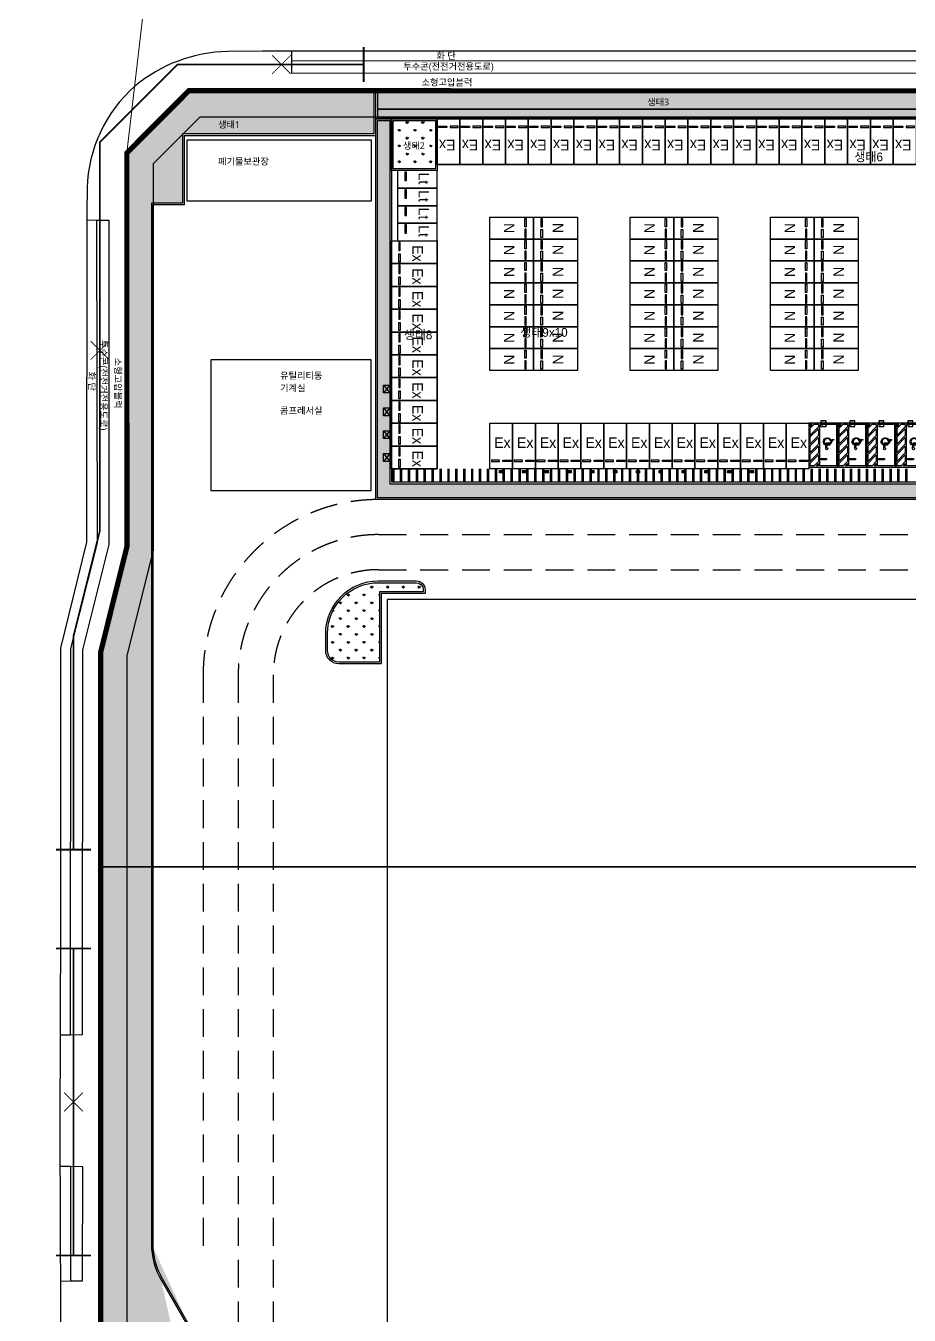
# Model space of a CAD drawing. Header units: millimetres. Extents: x 4836525 to 5356909, y -1773032 to -1295773.
# Drawn here: x 4961681 to 5062398, y -1561204 to -1414198 of the extents above; entities that cross this region are included whole.
import ezdxf
from ezdxf.enums import TextEntityAlignment as Align

# ---------------------------------------------------------------- set-up
doc = ezdxf.new("R2010")
doc.units = ezdxf.units.MM
doc.header["$LTSCALE"] = 1000
doc.linetypes.add('HIDDEN', pattern=[9.524999999999999, 6.35, -3.175])
doc.linetypes.add('PHANTOM', pattern=[2.5, 1.25, -0.25, 0.25, -0.25, 0.25, -0.25])
doc.layers.get('0').update_dxf_attribs({"lineweight": 9})
doc.layers.get('DEFPOINTS').update_dxf_attribs({"color": 11})
for name, color, linetype in [('--00-진출입불허구간_수정', 252, 'HIDDEN'), ('0-현황선', 252, 'Continuous'), ('A-주차(일반)', 6, 'Continuous'), ('BOLLARD', 6, 'Continuous'), ('PAT', 252, 'Continuous'), ('PAV', 8, 'Continuous'), ('ROAD', 3, 'Continuous'), ('ROAD_HID', 252, 'HIDDEN'), ('SI-SITE', 1, 'PHANTOM'), ('TEMP BLDG', 7, 'HIDDEN')]:
    doc.layers.add(name, color=color, linetype=linetype)
doc.layers.add('ELEC', color=7, linetype='Continuous', lineweight=9, true_color=0x9fabee)
doc.layers.add('MARK', color=7, linetype='Continuous', true_color=0xff8b1e)
doc.layers.add('PROPERTY', color=9, linetype='Continuous', lineweight=9)
doc.styles.add('HUMAN', font='malgun.ttf')
doc.styles.get("Standard").update_dxf_attribs({"font": '현대하모니 L.ttf'})
doc.styles.add('돋움', font='')
doc.styles.get('돋움').set_extended_font_data('Dotum')

# ---------------------------------------------------------------- blocks, each defined once
blk = doc.blocks.new('진출입불허')
at = {"color": 0, "const_width": 0.2}
for points in [[(-2.121320343569095, -2.121320343649131), (2.121320343539991, 2.121320343590923)], [(-2.121320343612751, 2.121320343590923), (2.121320343539991, -2.121320343561819)]]:
    blk.add_lwpolyline(points, dxfattribs=at)
blk = doc.blocks.new('BL-진출입불허_20230308')
at = {"layer": '--00-진출입불허구간_수정', "const_width": 200}
for points in [[(-76355.75473120995, 166261.9580514811), (-74113.14394858666, 162949.753819742)], [(-54096.66785675101, 70832.5975360854), (-50784.4636254888, 73075.20832013921)]]:
    blk.add_lwpolyline(points, dxfattribs=at)
at = {"layer": '--00-진출입불허구간_수정'}
blk.add_lwpolyline([(-52440.56574111991, 71953.90292811231, 200, 200, 0), (-64214.26854273211, 89342.96951129031, 200, 200, 0), (-66103.28894508537, 92132.94154657423, 200, 200, 0), (-70346.96812215634, 103751.5123286534, 200, 200, 0), (-95185.14738555253, 140436.0422763075, 200, 200, 0), (-92824.44043251779, 152696.1121653214, 200, 200, 0), (-75234.4493398983, 164605.8559356115, 0, 0, 0)], format="xyseb", dxfattribs=at)
at = {"layer": '--00-진출입불허구간_수정', "color": 252, "const_width": 200}
for points in [[(-44466.93934127782, 63744.59650848713), (-47779.14357254002, 61501.98572491016)], [(-24844.09498187993, 34762.80948160496), (-28156.29921409581, 32520.19869755115)]]:
    blk.add_lwpolyline(points, dxfattribs=at)
at = {"layer": '--00-진출입불허구간_수정', "color": 252}
blk.add_lwpolyline([(-46123.04145595524, 62623.29111646023, 200, 200, 0), (-26500.19709846471, 33641.50408933964, 0, 0, 0)], format="xyseb", dxfattribs=at)
at = {"layer": 'DEFPOINTS'}
blk.add_lwpolyline([(113511.961520195, 76857.10306501389), (227023.923043251, 153714.2061300278), (178245.7621154785, 225775.4510300159), (132627.4822587967, 293176.6152846813), (122797.5302410126, 295056.8661572933), (15125.67003726959, 222169.6140475273), (-90066.14729213715, 150962.2986443043), (-91946.39816570282, 141132.3466274738), (-66757.34730625153, 103941.7037606239), (-62487.64488601685, 92281.59478902817), (-48788.16118240356, 72051.24515533447), (0, 0)], close=True, dxfattribs=at)
at = {"layer": '--00-진출입불허구간_수정', "xscale": 500, "yscale": 500, "zscale": 500, "rotation": 34.10094803203576}
for p in [(-83000.47495076247, 159347.6739018147), (-81862.30939996615, 120758.9941365351)]:
    blk.add_blockref('진출입불허', p, dxfattribs=at)
at = {"layer": '--00-진출입불허구간_수정', "color": 252, "xscale": 500, "yscale": 500, "zscale": 500, "rotation": 34.10094803203576}
blk.add_blockref('진출입불허', (-36311.61927770637, 48132.39760301495), dxfattribs=at)
blk = doc.blocks.new('PARK_EX')
at = {"layer": 'A-주차(일반)'}
blk.add_lwpolyline([(0, 0), (2600, 0), (2600, -5200), (0, -5200), (0, 0)], dxfattribs=at)
for points in [[(1125.000000208616, -4362.499994963408), (1125.000000208616, -4199.999994009733), (187.500000089407, -4199.999994009733), (187.500000089407, -4362.499994963408)], [(1500.000000327826, -4362.499994963408), (1500.000000327826, -4199.999994009733), (2437.500000506639, -4199.999994009733), (2437.500000506639, -4362.499994963408)]]:
    blk.add_lwpolyline(points, close=True, dxfattribs=at)
at = {"layer": 'DEFPOINTS'}
blk.add_text('Ex', height=1200, dxfattribs=at).set_placement((510.0000000009313, -2810))
blk = doc.blocks.new('PARK_LT')
at = {"layer": 'A-주차(일반)'}
blk.add_lwpolyline([(1125.000000208616, 837.5000050365925), (1125.000000208616, 1000.000005990267), (187.500000089407, 1000.000005990267), (187.500000089407, 837.5000050365925)], close=True, dxfattribs=at)
at = {"layer": 'BOLLARD'}
blk.add_lwpolyline([(0, 0), (2000, 0), (2000, 4500), (0, 4500)], close=True, dxfattribs=at)
at = {"layer": 'DEFPOINTS'}
blk.add_text('Lt', height=1200, dxfattribs=at).set_placement((222.5088307987899, 2390))
blk = doc.blocks.new('XR-SITE$0$PARK_N')
at = {"layer": 'A-주차(일반)'}
blk.add_lwpolyline([(0, 0), (0, 2500), (5000, 2500), (5000, 0), (0, 0)], dxfattribs=at)
for points in [[(4162.499994963408, 1400.000000327826), (3999.999994009733, 1400.000000327826), (3999.999994009733, 2337.500000506639), (4162.499994963408, 2337.500000506639)], [(4162.499994963408, 1125.000000208616), (3999.999994009733, 1125.000000208616), (3999.999994009733, 187.500000089407), (4162.499994963408, 187.500000089407)]]:
    blk.add_lwpolyline(points, close=True, dxfattribs=at)
at = {"layer": 'DEFPOINTS'}
blk.add_text('N', height=1200, rotation=90, dxfattribs=at).set_placement((2810, 660))
blk = doc.blocks.new('ROAD_PLAN')
at = {"layer": '0-현황선'}
blk.add_lwpolyline([(74618.80100059416, 268020.11500001), (63198.78299999144, 260214.7990000253), (38474.26300048735, 243458.8289997582), (23299.49999999907, 233206.3029999738), (11223.53299999144, 225015.4179999833), (3328.060000418685, 219678.8499999051), (-15505.09899902437, 206917.5989997392), (-37849.19700050447, 191788.3429999356), (-52625.70699977968, 181782.6770000462), (-70227.96099948976, 169856.1840000157), (-80613.7639999399, 162833.6349999909), (-85638.0909996042, 159401.8409998422), (-88946.54999923799, 157134.1440002923, 0.1688687400971282), (-95461.9619483957, 147938.1157226567, 0.2074545827376987), (-93454.4413518915, 135269.2391276364), (-91979.51799964998, 133053.1080000405), (-70871.21099948976, 101821.5920000081), (-66574.2829999933, 90140.63299989747), (-59261.88499927614, 79362.78299999284), (-49105.32299995515, 64383.34299993562), (-35710.03799915407, 44475.23000001954), (-24400.87800026033, 27900.35699987458), (-15950.67399978731, 15440.17200017022)], format="xyb", dxfattribs=at)
for points in [[(-82901.9437170038, 161270.7268881802), (-82284.5162315378, 160353.3826277261), (115985.7891197195, 294658.4438486104), (115357.8194084158, 295591.0007941728)], [(-82284.5162315378, 160353.3826277261), (-81501.39599990938, 159189.860000134), (116758.1850004187, 293511.4089999204), (115985.7891197195, 294658.4438486104)], [(-91432.1568450937, 132243.2411227231), (-90528.7456569681, 132844.6561951642), (-69835.96699905489, 102407.1779997353), (-65584.74800014589, 90730.53899979638), (-40919.30881309602, 54229.52767682122), (-41844.04660320375, 53591.61210155534)], [(-90528.7456569681, 132844.6561951642), (-89351.64900016878, 133628.2679998879), (-68612.16399955843, 103029.8569998746), (-64362.99899959657, 91369.31299996423), (-39799.39400005434, 55002.08299994515), (-40919.30881309602, 54229.52767682122)], [(-33486.13858604524, 41215.84996151971), (-32499.93939972017, 41852.5860149865), (-25144.3973360071, 31010.54855728196), (-26080.0764999399, 30361.4152820115)], [(-32499.93939972017, 41852.5860149865), (-31347.82600021455, 42596.44399976777), (-24046.24300003145, 31772.39999985741), (-25144.3973360071, 31010.54855728196)]]:
    blk.add_lwpolyline(points, dxfattribs=at)
at = {"layer": 'DEFPOINTS'}
blk.add_lwpolyline([(-91950.00000000093, 141129.999999762), (-90070.00000000093, 150960.0000000005), (15119.99999999907, 222170.0000000005), (122789.9999999991, 295060.0000000005), (132619.9999999991, 293180.0000000005), (178239.9999999991, 225780.0000000005), (227020.0000009527, 153720.0000000005), (113509.9999999991, 76860.00000000047), (-9.313225746154785e-10, 4.656612873077393e-10), (-48790.00000000093, 72050.00000000047), (-62490.00000000093, 92280.00000000047), (-66760.00000000093, 103940.0000000005)], close=True, dxfattribs=at)
at = {"layer": 'DEFPOINTS', "style": '돋움'}
for s, rotation, p in [('투수콘(전전거전용도로)', 34.11777529303534, (-67077.20561599825, 169811.1036388879)), ('화 단', 34.11777529303534, (-68021.32034111116, 170705.1513247495)), ('소형고압블럭', 34.11777529303534, (-66256.32438564394, 168279.1774306302)), ('투수콘(전전거전용도로)', 304.1156026724133, (-79332.22437763307, 117683.1361937528)), ('소형고압블럭', 304.1156026724133, (-78061.79005336855, 118832.0327055459)), ('화 단', 304.1156026724133, (-80654.11319255922, 117350.3378753667))]:
    blk.add_text(s, height=750, rotation=rotation, dxfattribs=at).set_placement(p, align=Align.MIDDLE)
blk = doc.blocks.new('XR-SITE$0$PARK_DIS')
at = {"layer": 'A-주차(일반)', "ltscale": 1000}
h = blk.add_hatch(color=256, dxfattribs=at)
edge = h.paths.add_edge_path()
edge.add_line((1521.725495584309, -4916.954408589751), (1518.843399470672, -4876.871738743037))
edge.add_arc((1602.474529404193, -5037.433927424252), 181.0369639832404, 477.5134032971549, 693.4649774562585)
edge.add_line((1764.441322490573, -5118.311243560165), (1743.863300669938, -5069.759401608258))
edge.add_arc((1602.474529404193, -5037.433927424252), 145.0369639832914, 123.83119451139129, 347.1219018614511, ccw=False)
edge = h.paths.add_edge_path()
edge.add_line((1743.364441069774, -4985.555018648505), (1818.520261510275, -5162.877870555967))
edge.add_line((1818.520261510275, -5162.877870555967), (1897.304869321175, -5135.324543939903))
edge.add_line((1897.304869321175, -5135.324543941766), (1885.420433647931, -5101.342781351879))
edge.add_line((1885.420433647931, -5101.342781350017), (1838.495116801932, -5117.753963908181))
edge.add_line((1838.495116801932, -5117.753963910043), (1767.206337085925, -4949.555018648505))
edge.add_line((1767.206337084994, -4949.555018648505), (1585.427606006153, -4949.555018648505))
edge.add_line((1585.427606006153, -4949.555018648505), (1582.839069352485, -4913.555018648505))
edge.add_line((1582.839069352485, -4913.555018648505), (1714.49874764774, -4913.555018648505))
edge.add_line((1714.498747648671, -4913.555018648505), (1714.498747648671, -4877.555018648505))
edge.add_line((1714.498747648671, -4877.555018648505), (1580.250532699749, -4877.555018648505))
edge.add_line((1580.250532698818, -4877.555018648505), (1572.508486624807, -4769.882732743397))
edge.add_arc((1576.521492636763, -4723.734032403678), 46.32285354098681, 265.0301661799576, 564.882726675431)
edge.add_line((1534.49874764774, -4743.224944744259), (1551.923199831508, -4985.555018648505))
edge.add_line((1551.923199832439, -4985.555018648505), (1743.364441069774, -4985.555018648505))
for p, q in [((0, 0), (3300, 0)), ((606.3077169749886, -150), (99.99999999906868, -150)), ((99.99999999906868, -421.5097423307598), (99.99999999906868, -150)), ((1074.999999998137, -1396.50974233076), (99.99999999906868, -421.5097423307598)), ((1074.999999998137, -1608.641776688397), (99.99999999906868, -633.6417766883969)), ((99.99999999906868, -1411.459235992283), (99.99999999906868, -633.6417766883969)), ((1074.999999998137, -2386.459235992283), (99.99999999906868, -1411.459235992283)), ((1074.999999998137, -618.6922830268741), (606.3077169749886, -150)), ((1074.999999998137, -406.5602486692369), (818.4397513307631, -150)), ((1074.999999998137, -150), (818.4397513307631, -150)), ((1074.999999998137, -406.5602486692369), (1074.999999998137, -150)), ((1074.999999998137, -1396.50974233076), (1074.999999998137, -618.6922830268741)), ((1225, -150), (1224.999999999069, -4850)), ((3175, -150), (1225, -150)), ((3175, -150), (3175, -4850)), ((1074.999999998137, -2598.59127034992), (99.99999999906868, -1623.59127034992)), ((99.99999999906868, -2401.408729653805), (99.99999999906868, -1623.59127034992)), ((1074.999999998137, -3376.408729653805), (99.99999999906868, -2401.408729653805)), ((1074.999999998137, -3588.540764011443), (99.99999999906868, -2613.540764011443)), ((99.99999999906868, -3391.358223315328), (99.99999999906868, -2613.540764011443)), ((1074.999999999069, -2386.459235992283), (1074.999999998137, -1608.641776688397)), ((1074.999999999069, -3376.408729653805), (1074.999999999069, -2598.59127034992)), ((1074.999999998137, -4366.358223315328), (99.99999999906868, -3391.358223315328)), ((1074.999999998137, -4578.490257672966), (99.99999999906868, -3603.490257672966)), ((99.99999999906868, -4381.307716976851), (99.99999999906868, -3603.490257672966)), ((568.6922830240801, -4850), (99.99999999906868, -4381.307716976851)), ((1074.999999998137, -4366.358223315328), (1074.999999999069, -3588.540764011443)), ((356.5602486673743, -4850), (99.99999999906868, -4593.439751330763)), ((99.99999999906868, -4850), (99.99999999906868, -4593.439751330763)), ((356.5602486673743, -4850), (99.99999999906868, -4850)), ((1074.999999998137, -4850), (568.6922830240801, -4850)), ((1074.999999998137, -4850), (1074.999999998137, -4578.490257672966)), ((3175, -4850), (1224.999999999069, -4850)), ((1359.999999999069, -4625.555018648505), (1940, -4625.555018648505)), ((1359.999999999069, -5266.888351980597), (1359.999999999069, -4625.555018648505)), ((1940, -5266.888351980597), (1359.999999999069, -5266.888351980597)), ((1366.666666666046, -4632.221685316414), (1933.333333333023, -4632.221685316414)), ((1366.666666666046, -5260.221685316414), (1366.666666666046, -4632.221685316414)), ((1933.333333333023, -5260.221685316414), (1366.666666666046, -5260.221685316414)), ((1933.333333333023, -4632.221685316414), (1933.333333333023, -5260.221685316414)), ((1940, -4625.555018648505), (1940, -5266.888351980597))]:
    blk.add_line(p, q, dxfattribs=at)
blk.add_lwpolyline([(3300, 0), (3299.999999999069, -5000), (-9.313225746154785e-10, -5000), (0, 0)], dxfattribs=at)
blk.add_lwpolyline([(1999.010286462493, -975), (1999.010286462493, -825), (1353.65822175052, -825), (1353.65822175052, -975)], close=True, dxfattribs=at)
for points in [[(1884.523637736216, -2581.77802400291), (1877.318397453055, -2481.571349386126, 1.375770512780691), (2491.313204999082, -3085.170111432672), (2439.868150448427, -2963.790506552905, -1.472708778454335)], [(1884.523637736216, -2581.77802400291), (1877.318397453055, -2481.571349386126, 1.375770512780691), (2491.313204999082, -3085.170111432672), (2439.868150448427, -2963.790506552905, -1.472708778454335)], [(2438.621001447551, -2753.279549151659), (2626.510552547872, -3196.586678922176), (2823.472072076984, -3127.703362382948), (2793.760982892476, -3042.748955909163), (2676.447690777481, -3083.776912305504), (2498.225741486996, -2663.279549151659), (2043.778913789429, -2663.279549151659), (2037.307572154328, -2573.279549151659), (2366.456767894328, -2573.279549151659), (2366.456767894328, -2483.279549151659), (2030.836230520159, -2483.279549151659), (2011.481115335599, -2214.098834387958, 3.72247010454427), (1916.456767893396, -2147.454364389181), (1960.017898352817, -2753.279549151659)], [(2438.621001447551, -2753.279549151659), (2626.510552547872, -3196.586678922176), (2823.472072076052, -3127.703362382948), (2793.760982892476, -3042.748955909163), (2676.447690777481, -3083.776912305504), (2498.225741486996, -2663.279549151659), (2043.778913789429, -2663.279549151659), (2037.307572154328, -2573.279549151659), (2366.456767894328, -2573.279549151659), (2366.456767894328, -2483.279549151659), (2030.836230520159, -2483.279549151659), (2011.481115335599, -2214.098834387958, 3.72247010454427), (1916.456767893396, -2147.454364389181), (1960.017898352817, -2753.279549151659)]]:
    blk.add_lwpolyline(points, format="xyb", close=True, dxfattribs=at)

msp = doc.modelspace()

# ---------------------------------------------------------------- hatches: boundary and pattern name
at = {"layer": 'PAT', "ltscale": 1000}
h = msp.add_hatch(dxfattribs=at)
h.set_pattern_fill('GRAVL1', color=256, scale=50, angle=45)
h.set_pattern_definition([(273.0128, (5001522.173330888, -1423066.432488151), (898.0284044718342, -15266.43502304798), [170.86072, -16915.24176]), (229.9696999999999, (5001531.15358701, -1423237.057354452), (9878.29048399615, 11674.32609514935), [293.2023599999999, -29027.02474999999]), (177.5104, (5001342.568208467, -1423461.563757478), (18858.53730844143, -898.0417366276914), [206.7407599999996, -20467.36063999994]), (312.2737000000001, (5001216.844622772, -1424036.300149227), (-17062.4904711081, 18858.53454295597), [267.00226, -26433.21866]), (337.8337, (5001396.449745193, -1424233.86578389), (-15266.44107883835, 6286.167167096698), [261.81685, -25919.90371]), (42.27370000000003, (5001638.916660463, -1424332.648601222), (-18858.53454295597, -17062.4904711081), [267.00226, -26433.21866]), (82.6942, (5001836.482295126, -1424153.043478801), (-2694.092049285414, -20654.58705860055), [353.09683, -34956.55823]), (117.2553, (5001881.383575731, -1423802.813490079), (-13470.37113197489, 26042.74903184192), [333.35976, -33002.62767]), (166.4296, (5001728.719221673, -1423506.465038083), (-18858.54079138969, 4490.116208676506), [267.9065, -26522.77271]), (220.2363999999999, (5001468.291794162, -1423443.603245236), (10776.30059121515, 8980.264574775434), [305.8566399999993, -14986.96900999998]), (267.3974, (5001234.805135014, -1423641.1688799), (-898.0393241130739, -20654.58856935698), [395.53896, -39158.38625]), (183.8140999999996, (5002114.870234879, -1423156.235049362), (-11674.33319100989, -898.030671100937), [135.0022699999999, -13365.28187999999]), (216.4692, (5001980.166393063, -1423165.215305483), (13470.38974474211, 9878.2730894778), [256.84099, -25427.31897]), (270, (5001773.620502278, -1423317.879659541), (898.0258899999999, -898.0258900000002), [179.60467, -1616.44584]), (248.1986, (5001602.995635978, -1423272.978378936), (2694.075404331099, 6286.180233002325), [96.72066000000001, -9575.31105]), (336.8013999999999, (5001567.074611493, -1423362.780940146), (-3592.102613225615, 1796.051549757204), [136.78281, -6702.37674]), (75.96379999999999, (5001692.798197188, -1423416.662476873), (898.0216057876981, 4490.128514781733), [222.15983, -7183.14921]), (206.5651, (5001746.679733915, -1423201.136329967), (2694.075792649451, 898.027436329431), [160.64357, -3855.44949]), (61.38950000000001, (5001046.219756472, -1423883.635795169), (6286.187805748833, 11674.32838484997), [225.044, -22279.41315]), (115.3462, (5001153.982829925, -1423686.070160505), (6286.185470559387, -13470.38183145092), [188.7994699999995, -18691.10815999994]), (338.1986, (5001567.074611493, -1423021.531207546), (-6286.180233002325, 2694.0754043311), [193.44005, -9478.59166]), (28.61049999999997, (5001746.679733915, -1423093.373256514), (-11674.32838484997, -6286.18780574883), [225.044, -22279.41315]), (24.44400000000003, (5001602.995635978, -1424440.411674675), (-6286.177345878789, -2694.082088083042), [217.0176, -10633.86748]), (339.7751, (5001800.561270641, -1424350.609113464), (-14368.40585235193, 5388.163759798548), [181.83606, -18001.79661]), (111.8014, (5002474.080479722, -1423910.576563532), (-2694.075404331098, 6286.180233002326), [193.44005, -9478.59166]), (62.35400000000001, (5002402.238430753, -1423730.97144111), (-8082.23725927503, -15266.43228190611), [212.8913699999995, -21076.18847999994]), (114.444, (5002034.047929789, -1424350.609113464), (2694.082088083039, -6286.17734587879), [108.5087999999998, -10742.37627999997]), (146.3099, (5002420.198942996, -1423964.458100258), (-4490.126609677714, 2694.079638222931), [64.7573, -6410.996830000001]), (210.9637999999999, (5002366.317406269, -1423928.537075774), (3592.101194201074, 1796.053459065957), [261.8168499999999, -4974.526499999998]), (231.009, (5002141.811003242, -1424063.24091759), (8082.23089818827, 9878.280896564524), [242.6335, -24020.68221]), (348.6901, (5001773.620502278, -1423497.484781963), (-2694.077637609559, 898.0240165524546), [183.16194, -4395.887830000001]), (38.15719999999997, (5001953.225624699, -1423533.405806447), (17062.49324255616, 13470.37642944593), [319.77838, -31658.00501]), (105.9454, (5002204.672796089, -1423335.840171783), (2694.077157248523, -9878.282102955149), [130.75412, -12944.69598]), (135, (5002168.751771606, -1423210.116586088), (-1796.051224213831, 1.77635683940025e-13), [76.2, -1193.8]), (165.2564, (5002096.909722636, -1424054.260661469), (9878.279346814377, -2694.083633523338), [176.4334799999995, -17466.97039999994]), (93.0128, (5001926.284856336, -1424009.359380863), (-898.028404471836, 15266.43502304798), [341.7214399999991, -16744.38103999994]), (45, (5001908.324344094, -1423668.109648263), (1.77635683940025e-13, 1796.051224213831), [330.2, -939.8]), (10.30480000000001, (5002141.811003242, -1423434.622989115), (-15266.43798187765, -2694.063949108171), [200.8047799999995, -19879.65797999994]), (299.0546, (5002339.376637906, -1423398.701964631), (2694.077049472306, -4490.128074856767), [184.9145399999996, -9060.825159999971]), (252.646, (5002429.179199116, -1423560.34657481), (-8082.219817078661, -26042.7459124639), [301.0725499999991, -29806.23197999994]), (220.4261, (5002339.376637906, -1423847.714770684), (-12572.35440218491, -10776.31251535208), [318.5147299999991, -31532.92397999995])])
h.paths.add_polyline_path([(5001773.620502278, -1424608.300163907), (5162374.25057557, -1424611.036540975), (5162374.25057557, -1423711.036540975), (5001773.620502278, -1423711.036540975)])
h = msp.add_hatch(dxfattribs=at)
h.set_pattern_fill('HLNHER', color=256, scale=3, angle=45)
h.set_pattern_definition([(45, (5162774.066825434, -1429800.296723997), (4.263256414560601e-14, 431.0522938113194), [914.4000000000001, -304.8]), (135, (5162989.592972339, -1429584.770577091), (-4.263256414560601e-14, -431.0522938113194), [914.4000000000001, -304.8])])
h.paths.add_polyline_path([(5079173.498688434, -1466411.950790751), (5079873.498688434, -1466411.950790751), (5170473.498688434, -1466411.950790751), (5170473.498688434, -1468008.757288794), (5001773.498688434, -1468008.757288794), (5001773.498688434, -1425008.300163907), (5003173.503391654, -1425008.300163907), (5003173.503391654, -1466408.757288794), (5069573.498688434, -1466408.757288794), (5069573.498688434, -1464908.757288794), (5079173.498688434, -1464908.757288794)])
at = {"layer": 'PAV'}
h = msp.add_hatch(dxfattribs=at)
h.set_pattern_fill('GRASS', color=256, scale=50, style=0)
h.set_pattern_definition([(90, (5001573.498688434, -1429608.41765015), (-898.025, 898.025), [238.125, -1557.925]), (45, (5001573.498688434, -1429608.41765015), (-898.0256121069152, 898.0256121069153), [238.125, -1031.875]), (135, (5001573.498688434, -1429608.41765015), (-898.0256121069153, -898.0256121069152), [238.125, -1031.875])])
edge = h.paths.add_edge_path()
edge.add_ellipse((4977650.609662813, -1572611.915417082), major_axis=(11800.00000000713, 0), ratio=1, start_angle=232.1268355307143, end_angle=269.9999999999864)
edge.add_ellipse((4977650.609662811, -1579863.904516089), major_axis=(4548.010901000147, 0), ratio=1, start_angle=270.0000000000235, end_angle=360)
edge.add_ellipse((4973398.620563779, -1568362.133885467), major_axis=(8800.000000033891, 0), ratio=1, start_angle=4.699393294335684e-11, end_angle=29.99286142929301)
edge.add_ellipse((4984201.624412828, -1553071.531430067), major_axis=(-8200.000000014978, 0), ratio=1, start_angle=0, end_angle=29.99286142924427, ccw=False)
edge.add_line((4976001.624412813, -1553071.531430065), (4976001.62441284, -1434405.855331227))
edge.add_line((4976001.62441284, -1434405.855331227), (4979549.498688435, -1434405.425500193))
edge.add_line((4979549.498688435, -1434405.425500193), (4979549.498688435, -1426505.401271306))
edge.add_line((4979549.498688435, -1426505.401271306), (5001373.524798183, -1426505.401268947))
edge.add_line((5001373.524798183, -1426505.401268947), (5001373.864267519, -1421808.130448037))
edge.add_line((5001373.864267519, -1421808.130448037), (4980352.791439899, -1421805.412105746))
edge.add_line((4980352.791439899, -1421805.412105746), (4973401.484136023, -1428773.41637437))
edge.add_line((4973401.484136023, -1428773.41637437), (4973406.918989281, -1473633.313737908))
edge.add_line((4973406.918989281, -1473633.313737908), (4970404.816485671, -1485682.217791328))
edge.add_line((4970404.816485671, -1485682.217791328), (4970405.75633761, -1510090.090918289))
edge.add_line((4970405.75633761, -1510090.090918289), (4970406.406164427, -1581926.501595444))
edge.add_line((4982198.620563812, -1579863.904516089), (4982198.620563813, -1568362.133885467))
edge.add_line((4981020.192260834, -1563963.083434831), (4977099.705331495, -1557170.646622696))
h.paths.add_polyline_path([(4974306.399851472, -1571113.102547467), (4974306.399851472, -1581113.102547466), (4979556.399851473, -1581113.102547466), (4979556.399851473, -1571113.102547467)], flags=16)
h = msp.add_hatch(dxfattribs=at)
h.set_pattern_fill('GRASS', color=256, scale=50, style=0)
h.set_pattern_definition([(90, (5001573.498688434, -1419749.970575355), (-898.025, 898.025), [238.125, -1557.925]), (45, (5001573.498688434, -1419749.970575355), (-898.0256121069152, 898.0256121069153), [238.125, -1031.875]), (135, (5001573.498688434, -1419749.970575355), (-898.0256121069153, -898.0256121069152), [238.125, -1031.875])])
h.paths.add_polyline_path([(5001773.620502278, -1421808.182747741), (5001773.620502278, -1423711.036540975), (5162374.25057557, -1423711.036540975), (5162374.25057557, -1421829.237275202)])
h = msp.add_hatch(dxfattribs=at)
h.set_pattern_fill('GRASS', color=256, scale=50, style=0)
h.set_pattern_definition([(90, (5001573.501263503, -1428911.611152105), (-898.025, 898.025), [238.125, -1557.925]), (45, (5001573.501263503, -1428911.611152105), (-898.0256121069152, 898.0256121069153), [238.125, -1031.875]), (135, (5001573.501263503, -1428911.611152105), (-898.0256121069153, -898.0256121069152), [238.125, -1031.875])])
h.paths.add_polyline_path([(5003573.615832717, -1430508.757288793), (5003573.615832717, -1425008.300163907), (5008373.501263503, -1425008.300163907), (5008373.501263503, -1430508.757288793)])
h = msp.add_hatch(dxfattribs=at)
h.set_pattern_fill('GRASS', color=256, scale=50, style=0)
h.set_pattern_definition([(90, (4993064.043905856, -1425314.819084716), (-898.025, 898.025), [238.125, -1557.925]), (45, (4993064.043905856, -1425314.819084716), (-898.0256121069153, 898.0256121069153), [238.125, -1031.875]), (135, (4993064.043905856, -1425314.819084716), (-898.0256121069153, -898.0256121069152), [238.125, -1031.875])])
edge = h.paths.add_edge_path()
edge.add_line((5006998.498688434, -1478738.005595166), (5001998.498688438, -1478738.005595166))
edge.add_line((5001998.498688438, -1478738.005595166), (5001998.498688438, -1486738.005595166))
edge.add_line((5001998.498688438, -1486738.005595166), (4997373.498688434, -1486738.005595166))
edge.add_ellipse((4997373.498688434, -1485438.005595166), major_axis=(-1299.999999999971, 0), ratio=1, start_angle=0, end_angle=90, ccw=False)
edge.add_line((4996073.498688434, -1485438.005595166), (4996073.498688434, -1483488.005595166))
edge.add_ellipse((5001873.498688434, -1483488.005595166), major_axis=(-5799.999999999985, 0), ratio=1, start_angle=270, end_angle=360, ccw=False)
edge.add_line((5001873.498688434, -1477688.005595166), (5006198.498688434, -1477688.005595166))
edge.add_ellipse((5006198.498688434, -1478488.005595166), major_axis=(-799.9999999999709, 0), ratio=1, start_angle=180, end_angle=270, ccw=False)
edge.add_line((5006998.498688434, -1478488.005595166), (5006998.498688434, -1478738.005595166))

# ---------------------------------------------------------------- linework, layer by layer
msp.add_lwpolyline([(5107290.35795809, -1597108.703443683), (5244374.199782973, -1597111.987280218), (5244387.327171341, -1510093.990132287), (5244404.142162725, -1428706.373646188), (5237318.819225986, -1421638.028798827), (5107296.587501641, -1421621.985538668), (4980269.81896447, -1421605.401271382), (4973201.474116256, -1428690.724207256), (4973206.916016094, -1473608.784833817), (4970204.815540697, -1485657.680747032), (4970205.756337645, -1510090.09567354), (4970206.51613492, -1597105.419608021)], close=True)
at = {"layer": 'DEFPOINTS'}
for points in [[(4980269.818964577, -1421605.401271382), (5107296.587501748, -1421621.985538668), (5107295.20514791, -1510085.099309828), (4970205.756337752, -1510090.09567354), (4970204.815540805, -1485657.680747032), (4973206.916016201, -1473608.784833818), (4973201.474116364, -1428690.724207256)], [(5164573.501263503, -1424808.757288794), (5008573.501263503, -1424808.757288794), (5008573.501263503, -1430008.757288794), (5164573.501263503, -1430008.757288794)], [(4980074.498688434, -1427205.401271319), (5001074.498688434, -1427205.401271319), (5001074.498688434, -1434205.401271319), (4980074.498688434, -1434205.401271319)], [(5008573.501263503, -1430708.757288793), (5003373.501263503, -1430708.757288793), (5003373.501263503, -1464708.757288793), (5008573.501263503, -1464708.757288793)], [(5014573.498688434, -1436008.757288793), (5024573.498688404, -1436008.757288793), (5024573.498688404, -1453508.757288793), (5014573.498688434, -1453508.757288793)], [(4982773.498688434, -1467188.005595166), (5001073.498688434, -1467188.005595166), (5001073.498688434, -1452288.005595165), (4982773.498688434, -1452288.005595165)], [(5227873.498688434, -1479613.005595166), (5002873.498688434, -1479613.005595166), (5002873.498688434, -1587113.005595166), (5227873.498688434, -1587113.005595166)], [(4970205.756337752, -1510090.09567354), (5107295.20514791, -1510085.099309828), (5107290.357958197, -1597108.703443683), (4970206.516135027, -1597105.419608021)]]:
    msp.add_lwpolyline(points, close=True, dxfattribs=at)
msp.add_lwpolyline([(5241374.275188941, -1596611.915417032), (5241387.327218199, -1510093.453939294), (5241403.884981877, -1429950.866339168), (5236078.132630702, -1424637.875735092), (5107296.206582977, -1424621.985514505), (4981514.406096, -1424605.56378684), (4976201.624412841, -1429931.106713978), (4976201.624412812, -1473998.13494226), (4973204.829715416, -1486025.736411493), (4973205.756337247, -1510090.024816541), (4973206.511769887, -1596605.491472603), (5107290.369935669, -1596608.703443827)], dxfattribs=at)
at = {"layer": 'MARK', "const_width": 300}
for points in [[(5003573.498688434, -1464708.757288794), (5003573.498688434, -1466208.757288794)], [(5004473.498688434, -1464708.757288794), (5004473.498688434, -1466208.757288794)], [(5005373.498688434, -1464708.757288794), (5005373.498688434, -1466208.757288794)], [(5006273.498688434, -1464708.757288794), (5006273.498688434, -1466208.757288794)], [(5007173.498688434, -1464708.757288794), (5007173.498688434, -1466208.757288794)], [(5008073.498688434, -1464708.757288794), (5008073.498688434, -1466208.757288794)], [(5008973.498688434, -1464708.757288794), (5008973.498688434, -1466208.757288794)], [(5009873.498688434, -1464708.757288794), (5009873.498688434, -1466208.757288794)], [(5010773.498688434, -1464708.757288794), (5010773.498688434, -1466208.757288794)], [(5011673.498688434, -1464708.757288794), (5011673.498688434, -1466208.757288794)], [(5012573.498688434, -1464708.757288794), (5012573.498688434, -1466208.757288794)], [(5013473.498688434, -1464708.757288794), (5013473.498688434, -1466208.757288794)], [(5014373.498688434, -1464708.757288794), (5014373.498688434, -1466208.757288794)], [(5015273.498688434, -1464708.757288794), (5015273.498688434, -1466208.757288794)], [(5016173.498688434, -1464708.757288794), (5016173.498688434, -1466208.757288794)], [(5017073.498688434, -1464708.757288794), (5017073.498688434, -1466208.757288794)], [(5017973.498688434, -1464708.757288794), (5017973.498688434, -1466208.757288794)], [(5018873.498688434, -1464708.757288794), (5018873.498688434, -1466208.757288794)], [(5019773.498688434, -1464708.757288794), (5019773.498688434, -1466208.757288794)], [(5020673.498688434, -1464708.757288794), (5020673.498688434, -1466208.757288794)], [(5021573.498688434, -1464708.757288794), (5021573.498688434, -1466208.757288794)], [(5022473.498688434, -1464708.757288794), (5022473.498688434, -1466208.757288794)], [(5023373.498688434, -1464708.757288794), (5023373.498688434, -1466208.757288794)], [(5024273.498688434, -1464708.757288794), (5024273.498688434, -1466208.757288794)], [(5025173.498688434, -1464708.757288794), (5025173.498688434, -1466208.757288794)], [(5026073.498688434, -1464708.757288794), (5026073.498688434, -1466208.757288794)], [(5026973.498688434, -1464708.757288794), (5026973.498688434, -1466208.757288794)], [(5027873.498688434, -1464708.757288794), (5027873.498688434, -1466208.757288794)], [(5028773.498688434, -1464708.757288794), (5028773.498688434, -1466208.757288794)], [(5029673.498688434, -1464708.757288794), (5029673.498688434, -1466208.757288794)], [(5030573.498688434, -1464708.757288794), (5030573.498688434, -1466208.757288794)], [(5031473.498688434, -1464708.757288794), (5031473.498688434, -1466208.757288794)], [(5032373.498688434, -1464708.757288794), (5032373.498688434, -1466208.757288794)], [(5033273.498688434, -1464708.757288794), (5033273.498688434, -1466208.757288794)], [(5034173.498688434, -1464708.757288794), (5034173.498688434, -1466208.757288794)], [(5035073.498688434, -1464708.757288794), (5035073.498688434, -1466208.757288794)], [(5035973.498688434, -1464708.757288794), (5035973.498688434, -1466208.757288794)], [(5036873.498688434, -1464708.757288794), (5036873.498688434, -1466208.757288794)], [(5037773.498688434, -1464708.757288794), (5037773.498688434, -1466208.757288794)], [(5038673.498688434, -1464708.757288794), (5038673.498688434, -1466208.757288794)], [(5039573.498688434, -1464708.757288794), (5039573.498688434, -1466208.757288794)], [(5040473.498688434, -1464708.757288794), (5040473.498688434, -1466208.757288794)], [(5041373.498688434, -1464708.757288794), (5041373.498688434, -1466208.757288794)], [(5042273.498688434, -1464708.757288794), (5042273.498688434, -1466208.757288794)], [(5043173.498688434, -1464708.757288794), (5043173.498688434, -1466208.757288794)], [(5044073.498688434, -1464708.757288794), (5044073.498688434, -1466208.757288794)], [(5044973.498688434, -1464708.757288794), (5044973.498688434, -1466208.757288794)], [(5045873.498688434, -1464708.757288794), (5045873.498688434, -1466208.757288794)], [(5046773.498688434, -1464708.757288794), (5046773.498688434, -1466208.757288794)], [(5047673.498688434, -1464708.757288794), (5047673.498688434, -1466208.757288794)], [(5048573.498688434, -1464708.757288794), (5048573.498688434, -1466208.757288794)], [(5049473.498688434, -1464708.757288794), (5049473.498688434, -1466208.757288794)], [(5050373.498688434, -1464708.757288794), (5050373.498688434, -1466208.757288794)], [(5051273.498688434, -1464708.757288794), (5051273.498688434, -1466208.757288794)], [(5052173.498688434, -1464708.757288794), (5052173.498688434, -1466208.757288794)], [(5053073.498688434, -1464708.757288794), (5053073.498688434, -1466208.757288794)], [(5053973.498688434, -1464708.757288794), (5053973.498688434, -1466208.757288794)], [(5054873.498688434, -1464708.757288794), (5054873.498688434, -1466208.757288794)], [(5055773.498688434, -1464708.757288794), (5055773.498688434, -1466208.757288794)], [(5056673.498688434, -1464708.757288794), (5056673.498688434, -1466208.757288794)], [(5057573.498688434, -1464708.757288794), (5057573.498688434, -1466208.757288794)], [(5058473.498688434, -1464708.757288794), (5058473.498688434, -1466208.757288794)], [(5059373.498688434, -1464708.757288794), (5059373.498688434, -1466208.757288794)], [(5060273.498688434, -1464708.757288794), (5060273.498688434, -1466208.757288794)], [(5061173.498688434, -1464708.757288794), (5061173.498688434, -1466208.757288794)], [(5062073.498688434, -1464708.757288794), (5062073.498688434, -1466208.757288794)]]:
    msp.add_lwpolyline(points, dxfattribs=at)
at = {"layer": 'PAT'}
for points in [[(4979549.498688435, -1426505.401271306), (4979549.498688435, -1434405.425500193), (4976001.62441284, -1434405.855331227), (4976001.624412813, -1553071.531430065, 0.1316208099594192), (4977099.705331491, -1557170.64662269), (4981020.192260834, -1563963.083434831, -0.1316208099593833), (4982198.620563813, -1568362.13388546), (4982198.620563812, -1579863.904516089, -0.41421356237294), (4977650.609662813, -1584411.915417089, -0.1667737394549986), (4970406.406164427, -1581926.501595444), (4970405.75633761, -1510090.090918289), (4970404.816485671, -1485682.217791328), (4973406.918989281, -1473633.313737908), (4973401.484136023, -1428773.41637437), (4980352.791439899, -1421805.412105746), (5001373.864267519, -1421808.130448037), (5001373.524798183, -1426505.401268947)], [(5006998.498688434, -1478738.005595166), (5001998.498688438, -1478738.005595166), (5001998.498688438, -1486738.005595166), (4997373.498688434, -1486738.005595166, -0.4142135623730954), (4996073.498688434, -1485438.005595166), (4996073.498688434, -1483488.005595166, -0.4142135623730949), (5001873.498688434, -1477688.005595166), (5006198.498688434, -1477688.005595166, -0.4142135623731057), (5006998.498688434, -1478488.005595166)]]:
    msp.add_lwpolyline(points, format="xyb", close=True, dxfattribs=at)
for points in [[(5162374.25057557, -1421829.237275202), (5001773.620502278, -1421808.182747741), (5001773.620502278, -1424608.300163907), (5162374.25057557, -1424611.036540975)], [(5001773.620502278, -1421808.182747741), (5001773.620502278, -1423711.036540975), (5162374.25057557, -1423711.036540975), (5162374.25057557, -1421829.237275202)], [(5001773.620502278, -1424608.300163907), (5162374.25057557, -1424611.036540975), (5162374.25057557, -1423711.036540975), (5001773.620502278, -1423711.036540975)], [(5001773.498688434, -1425008.300163907), (5003173.503391654, -1425008.300163907), (5003173.503391654, -1466408.757288794), (5069573.498688434, -1466408.757288794), (5069573.498688434, -1464908.757288794), (5079173.498688434, -1464908.757288794), (5079173.498688434, -1466411.950790751), (5170473.498688434, -1466411.950790751), (5170473.498688434, -1468008.757288794), (5001773.498688434, -1468008.757288794)], [(5008373.501263503, -1430508.757288793), (5003573.615832717, -1430508.757288793), (5003573.615832717, -1425008.300163907), (5008373.501263503, -1425008.300163907)]]:
    msp.add_lwpolyline(points, close=True, dxfattribs=at)
at = {"layer": 'PROPERTY'}
for points in [[(4942655.658026051, -1714769.893620424), (4942654.490717963, -1686054.503332223), (4942655.459360194, -1553896.511144607), (4942654.775144692, -1508703.901134629), (4939702.003815816, -1496656.347794496), (4939702.821294139, -1431682.623110347), (4947391.749507491, -1388617.443638645), (4949005.171184388, -1382971.013749545), (4955406.392096133, -1383380.612137027), (4978672.225735911, -1384763.574553779), (4978120.79188314, -1386612.336492725), (4973201.474116364, -1428690.724207256), (4973206.916016201, -1473608.784833818), (4970204.815540805, -1485657.680747032), (4970205.756337752, -1510090.09567354), (4970206.516135027, -1597105.419608021), (4970200.909148899, -1697666.83004245), (4970200.909148776, -1714769.893620424)], [(5244373.246074677, -1714769.893620424), (5244374.199782883, -1697665.117515132), (5244374.19978308, -1597111.987280218), (5244387.327171448, -1510093.990132287), (5244404.142162832, -1428706.373646188), (5237318.819226093, -1421638.028798828), (5107296.587501748, -1421621.985538668), (4980269.818964577, -1421605.401271382), (4973201.474116364, -1428690.724207256)]]:
    msp.add_lwpolyline(points, dxfattribs=at)
at = {"layer": 'ROAD'}
msp.add_line((5001573.498688434, -1426705.401271319), (5001573.498688434, -1421608.156525813), dxfattribs=at)
for points in [[(4979749.498688435, -1426705.401271284), (5001573.498688434, -1426705.401268923), (5001573.498688434, -1421608.156525813), (4980269.818964471, -1421605.401271382), (4973201.474116257, -1428690.724207256), (4973206.916016094, -1473608.784833817), (4970204.815540697, -1485657.680747031)], [(5001573.498688434, -1424808.300163907), (5003373.503391654, -1424808.300163907), (5003373.503391654, -1466208.757288794), (5069373.498688434, -1466208.757288794), (5069373.498688434, -1464708.757288794), (5079373.498688434, -1464708.757288794), (5079373.498688434, -1466211.950790751), (5170673.498688434, -1466211.950790751), (5170673.498688434, -1468208.757288794), (5001573.498688434, -1468208.757288794), (5001573.498688434, -1424808.300163907)], [(4979749.498688435, -1426705.401271284), (4979749.498688435, -1434605.401271319), (4976202.190763685, -1434605.831033739)]]:
    msp.add_lwpolyline(points, dxfattribs=at)
for points in [[(5162574.250575576, -1424808.300163907), (5001573.498688434, -1424808.300163907), (5001573.498688434, -1421608.15652629), (5162574.250581852, -1421629.263493215)], [(5008573.501263503, -1430708.757288793), (5003373.503391654, -1430708.757288793), (5003373.503391654, -1424808.300163907), (5008573.501263503, -1424808.300163907)]]:
    msp.add_lwpolyline(points, close=True, dxfattribs=at)
for points in [[(4970204.815540697, -1485657.680747032), (4970205.756337645, -1510090.09567354), (4970206.407044706, -1582023.814661163, 0.1688757538626096), (4977650.609662813, -1584611.915417089, 0.4142135623730583), (4982398.620563812, -1579863.904516088), (4982398.620563813, -1568362.133885459, 0.1316208099592241), (4981193.409799406, -1563863.105015504), (4977272.92287006, -1557070.668203358, -0.1316208099593908), (4976201.624412813, -1553071.531430066), (4976201.62441284, -1434605.831102353)], [(5007198.498688434, -1478938.005595166), (5002198.498688438, -1478938.005595166), (5002198.498688438, -1486938.005595166), (4997373.498688434, -1486938.005595166, -0.4142135623730979), (4995873.498688434, -1485438.005595166), (4995873.498688434, -1483488.005595166, -0.4142135623730943), (5001873.498688434, -1477488.005595166), (5006198.498688434, -1477488.005595166, -0.414213562373078), (5007198.498688434, -1478488.005595166), (5007198.498688434, -1478938.005595166)]]:
    msp.add_lwpolyline(points, format="xyb", dxfattribs=at)
at = {"layer": 'ROAD_HID', "ltscale": 0.5}
for p, q in [((5001898.620563813, -1472208.757288794), (5187773.486787967, -1472208.757288794)), ((5001898.620563813, -1476208.757288794), (5222325.783864072, -1476208.757288794)), ((4981898.620563813, -1488208.757288794), (4981898.620563813, -1554160.534938422)), ((4985898.620563813, -1488208.757288794), (4985898.620563813, -1580511.915417032)), ((4989898.620563813, -1488208.757288794), (4989898.620563813, -1579196.765063302))]:
    msp.add_line(p, q, dxfattribs=at)
for radius in [20000, 16000, 12000]:
    msp.add_arc((5001898.620563813, -1488208.757288794), radius, 90, 180, dxfattribs=at)
at = {"layer": 'SI-SITE', "ltscale": 5, "const_width": 600}
msp.add_lwpolyline([(5107290.357958197, -1597108.703443683), (5244374.19978308, -1597111.987280218), (5244387.327171448, -1510093.990132287), (5244404.142162832, -1428706.373646188), (5237318.819226093, -1421638.028798827), (5107296.587501748, -1421621.985538668), (4980269.818964577, -1421605.401271382), (4973201.474116364, -1428690.724207256), (4973206.916016201, -1473608.784833817), (4970204.815540805, -1485657.680747032), (4970205.756337752, -1510090.09567354), (4970206.516135027, -1597105.419608021)], close=True, dxfattribs=at)
at = {"layer": 'TEMP BLDG'}
for p, q in [((5003173.501263503, -1455158.757288793), (5002473.501263503, -1456058.757288793)), ((5002473.501263503, -1455158.757288793), (5003173.501263503, -1456058.757288793)), ((5003173.501263503, -1457758.757288793), (5002473.501263503, -1458658.757288793)), ((5002473.501263503, -1457758.757288793), (5003173.501263503, -1458658.757288793)), ((5003173.501263503, -1460358.757288793), (5002473.501263503, -1461258.757288793)), ((5002473.501263503, -1460358.757288793), (5003173.501263503, -1461258.757288793)), ((5003173.501263503, -1462958.757288793), (5002473.501263503, -1463858.757288793)), ((5002473.501263503, -1462958.757288793), (5003173.501263503, -1463858.757288793)), ((5016048.498688434, -1464908.757288794), (5015698.498688434, -1465148.757288794)), ((5015698.498688434, -1464908.757288794), (5016048.498688434, -1465148.757288794)), ((5018648.498688434, -1464908.757288794), (5018298.498688434, -1465148.757288794)), ((5018298.498688434, -1464908.757288794), (5018648.498688434, -1465148.757288794)), ((5021248.498688434, -1464908.757288794), (5020898.498688434, -1465148.757288794)), ((5020898.498688434, -1464908.757288794), (5021248.498688434, -1465148.757288794)), ((5023848.498688434, -1464908.757288794), (5023498.498688434, -1465148.757288794)), ((5023498.498688434, -1464908.757288794), (5023848.498688434, -1465148.757288794)), ((5026448.498688434, -1464908.757288794), (5026098.498688434, -1465148.757288794)), ((5026098.498688434, -1464908.757288794), (5026448.498688434, -1465148.757288794)), ((5029048.498688434, -1464908.757288794), (5028698.498688434, -1465148.757288794)), ((5028698.498688434, -1464908.757288794), (5029048.498688434, -1465148.757288794)), ((5031648.498688434, -1464908.757288794), (5031298.498688434, -1465148.757288794)), ((5031298.498688434, -1464908.757288794), (5031648.498688434, -1465148.757288794)), ((5034248.498688434, -1464908.757288794), (5033898.498688434, -1465148.757288794)), ((5033898.498688434, -1464908.757288794), (5034248.498688434, -1465148.757288794)), ((5036848.498688434, -1464908.757288794), (5036498.498688434, -1465148.757288794)), ((5036498.498688434, -1464908.757288794), (5036848.498688434, -1465148.757288794)), ((5039448.498688434, -1464908.757288794), (5039098.498688434, -1465148.757288794)), ((5039098.498688434, -1464908.757288794), (5039448.498688434, -1465148.757288794)), ((5042048.498688434, -1464908.757288794), (5041698.498688434, -1465148.757288794)), ((5041698.498688434, -1464908.757288794), (5042048.498688434, -1465148.757288794)), ((5044648.498688434, -1464908.757288794), (5044298.498688434, -1465148.757288794)), ((5044298.498688434, -1464908.757288794), (5044648.498688434, -1465148.757288794))]:
    msp.add_line(p, q, dxfattribs=at)
for points in [[(5002473.501263503, -1456058.757288793), (5002473.501263503, -1455158.757288793), (5003173.501263503, -1455158.757288793), (5003173.501263503, -1456058.757288793)], [(5002473.501263503, -1458658.757288793), (5002473.501263503, -1457758.757288793), (5003173.501263503, -1457758.757288793), (5003173.501263503, -1458658.757288793)], [(5002473.501263503, -1461258.757288793), (5002473.501263503, -1460358.757288793), (5003173.501263503, -1460358.757288793), (5003173.501263503, -1461258.757288793)], [(5002473.501263503, -1463858.757288793), (5002473.501263503, -1462958.757288793), (5003173.501263503, -1462958.757288793), (5003173.501263503, -1463858.757288793)], [(5015698.498688434, -1464908.757288794), (5016048.498688434, -1464908.757288794), (5016048.498688434, -1465148.757288794), (5015698.498688434, -1465148.757288794)], [(5018298.498688434, -1464908.757288794), (5018648.498688434, -1464908.757288794), (5018648.498688434, -1465148.757288794), (5018298.498688434, -1465148.757288794)], [(5020898.498688434, -1464908.757288794), (5021248.498688434, -1464908.757288794), (5021248.498688434, -1465148.757288794), (5020898.498688434, -1465148.757288794)], [(5023498.498688434, -1464908.757288794), (5023848.498688434, -1464908.757288794), (5023848.498688434, -1465148.757288794), (5023498.498688434, -1465148.757288794)], [(5026098.498688434, -1464908.757288794), (5026448.498688434, -1464908.757288794), (5026448.498688434, -1465148.757288794), (5026098.498688434, -1465148.757288794)], [(5028698.498688434, -1464908.757288794), (5029048.498688434, -1464908.757288794), (5029048.498688434, -1465148.757288794), (5028698.498688434, -1465148.757288794)], [(5031298.498688434, -1464908.757288794), (5031648.498688434, -1464908.757288794), (5031648.498688434, -1465148.757288794), (5031298.498688434, -1465148.757288794)], [(5033898.498688434, -1464908.757288794), (5034248.498688434, -1464908.757288794), (5034248.498688434, -1465148.757288794), (5033898.498688434, -1465148.757288794)], [(5036498.498688434, -1464908.757288794), (5036848.498688434, -1464908.757288794), (5036848.498688434, -1465148.757288794), (5036498.498688434, -1465148.757288794)], [(5039098.498688434, -1464908.757288794), (5039448.498688434, -1464908.757288794), (5039448.498688434, -1465148.757288794), (5039098.498688434, -1465148.757288794)], [(5041698.498688434, -1464908.757288794), (5042048.498688434, -1464908.757288794), (5042048.498688434, -1465148.757288794), (5041698.498688434, -1465148.757288794)], [(5044298.498688434, -1464908.757288794), (5044648.498688434, -1464908.757288794), (5044648.498688434, -1465148.757288794), (5044298.498688434, -1465148.757288794)]]:
    msp.add_lwpolyline(points, close=True, dxfattribs=at)

# ---------------------------------------------------------------- block references
for name, p, rotation in [('BL-진출입불허_20230308', (4970206.516135026, -1597105.419608022), 325.897337442676), ('PARK_EX', (5011173.501263503, -1430008.757288794), 180), ('PARK_EX', (5013773.501263503, -1430008.757288794), 180), ('PARK_EX', (5016373.501263503, -1430008.757288794), 180), ('PARK_EX', (5018973.501263503, -1430008.757288794), 180), ('PARK_EX', (5021573.501263503, -1430008.757288794), 180), ('PARK_EX', (5024173.501263503, -1430008.757288794), 180), ('PARK_EX', (5026773.501263503, -1430008.757288794), 180), ('PARK_EX', (5029373.501263503, -1430008.757288794), 180), ('PARK_EX', (5031973.501263503, -1430008.757288794), 180), ('PARK_EX', (5034573.501263503, -1430008.757288794), 180), ('PARK_EX', (5037173.501263503, -1430008.757288794), 180), ('PARK_EX', (5039773.501263503, -1430008.757288794), 180), ('PARK_EX', (5042373.501263503, -1430008.757288794), 180), ('PARK_EX', (5044973.501263503, -1430008.757288794), 180), ('PARK_EX', (5047573.501263503, -1430008.757288794), 180), ('PARK_EX', (5050173.501263503, -1430008.757288794), 180), ('PARK_EX', (5052773.501263503, -1430008.757288794), 180), ('PARK_EX', (5055373.501263503, -1430008.757288794), 180), ('PARK_EX', (5057973.501263503, -1430008.757288794), 180), ('PARK_EX', (5060573.501263503, -1430008.757288794), 180), ('PARK_EX', (5063173.501263503, -1430008.757288794), 180), ('PARK_EX', (5008573.501263503, -1438708.757288793), 270), ('PARK_EX', (5008573.501263503, -1441308.757288793), 270), ('PARK_EX', (5008573.501263503, -1443908.757288793), 270), ('PARK_EX', (5008573.501263503, -1446508.757288793), 270), ('PARK_EX', (5008573.501263503, -1449108.757288793), 270), ('PARK_EX', (5008573.501263503, -1451708.757288793), 270), ('PARK_EX', (5008573.501263503, -1454308.757288793), 270), ('PARK_EX', (5008573.501263503, -1456908.757288793), 270), ('PARK_EX', (5008573.501263503, -1459508.757288793), 270), ('PARK_EX', (5014573.498688434, -1459508.757288794), 360), ('PARK_EX', (5017173.498688434, -1459508.757288794), 360), ('PARK_EX', (5019773.498688434, -1459508.757288794), 360), ('PARK_EX', (5022373.498688434, -1459508.757288794), 360), ('PARK_EX', (5024973.498688434, -1459508.757288794), 360), ('PARK_EX', (5027573.498688434, -1459508.757288794), 360), ('PARK_EX', (5030173.498688434, -1459508.757288794), 360), ('PARK_EX', (5032773.498688434, -1459508.757288794), 360), ('PARK_EX', (5035373.498688434, -1459508.757288794), 360), ('PARK_EX', (5037973.498688434, -1459508.757288794), 360), ('PARK_EX', (5040573.498688434, -1459508.757288794), 360), ('PARK_EX', (5043173.498688434, -1459508.757288794), 360), ('PARK_EX', (5045773.498688434, -1459508.757288794), 360), ('PARK_EX', (5048373.498688434, -1459508.757288794), 360), ('PARK_EX', (5008573.501263503, -1462108.757288793), 270)]:
    msp.add_blockref(name, p, dxfattribs=dict(rotation=rotation))
at = {"layer": 'A-주차(일반)'}
for p, rotation in [((5014573.498688434, -1438508.757288793), 359.9999999999999), ((5024573.498688404, -1436008.757288793), 180), ((5030573.498688404, -1438508.757288793), 359.9999999999999), ((5040573.498688375, -1436008.757288793), 180), ((5046573.498688375, -1438508.757288793), 359.9999999999999), ((5056573.498688345, -1436008.757288793), 180), ((5014573.498688434, -1441008.757288793), 359.9999999999999), ((5024573.498688404, -1438508.757288793), 180), ((5030573.498688404, -1441008.757288793), 359.9999999999999), ((5040573.498688375, -1438508.757288793), 180), ((5046573.498688375, -1441008.757288793), 359.9999999999999), ((5056573.498688345, -1438508.757288793), 180), ((5014573.498688434, -1443508.757288793), 359.9999999999999), ((5024573.498688404, -1441008.757288793), 180), ((5030573.498688404, -1443508.757288793), 359.9999999999999), ((5040573.498688375, -1441008.757288793), 180), ((5046573.498688375, -1443508.757288793), 359.9999999999999), ((5056573.498688345, -1441008.757288793), 180), ((5014573.498688434, -1446008.757288793), 359.9999999999999), ((5024573.498688404, -1443508.757288793), 180), ((5030573.498688404, -1446008.757288793), 359.9999999999999), ((5040573.498688375, -1443508.757288793), 180), ((5046573.498688375, -1446008.757288793), 359.9999999999999), ((5056573.498688345, -1443508.757288793), 180), ((5014573.498688434, -1448508.757288793), 359.9999999999999), ((5024573.498688404, -1446008.757288793), 180), ((5030573.498688404, -1448508.757288793), 359.9999999999999), ((5040573.498688375, -1446008.757288793), 180), ((5046573.498688375, -1448508.757288793), 359.9999999999999), ((5056573.498688345, -1446008.757288793), 180), ((5014573.498688404, -1451008.757288793), 359.9999999999999), ((5024573.498688375, -1448508.757288793), 180), ((5030573.498688375, -1451008.757288793), 359.9999999999999), ((5040573.498688345, -1448508.757288793), 180), ((5046573.498688345, -1451008.757288793), 359.9999999999999), ((5056573.498688315, -1448508.757288793), 180), ((5014573.498688434, -1453508.757288793), 359.9999999999999), ((5024573.498688404, -1451008.757288793), 180), ((5030573.498688404, -1453508.757288793), 359.9999999999999), ((5040573.498688375, -1451008.757288793), 180), ((5046573.498688375, -1453508.757288793), 359.9999999999999), ((5056573.498688345, -1451008.757288793), 180)]:
    msp.add_blockref('XR-SITE$0$PARK_N', p, dxfattribs=dict(at, rotation=rotation))
at = {"layer": 'A-주차(일반)', "xscale": -1, "rotation": 180}
for p in [(5050973.498688435, -1464508.757288796), (5054273.498688435, -1464508.757288795), (5057573.498688435, -1464508.757288795), (5060873.498688435, -1464508.757288794)]:
    msp.add_blockref('XR-SITE$0$PARK_DIS', p, dxfattribs=at)
at = {"layer": 'ELEC', "rotation": 270}
for p in [(5004073.501263503, -1430708.757288793), (5004073.501263503, -1432708.757288793), (5004073.501263503, -1434708.757288793), (5004073.501263503, -1436708.757288793)]:
    msp.add_blockref('PARK_LT', p, dxfattribs=at)
at = {"layer": 'PAV', "rotation": 325.8958751864403}
msp.add_blockref('ROAD_PLAN', (4970206.516134847, -1597105.419608016), dxfattribs=at)

# ---------------------------------------------------------------- texts
at = {"layer": 'DEFPOINTS', "style": 'HUMAN'}
for s, p in [('생태3', (5032529.994538289, -1423261.64582764)), ('생태1', (4983600.175809143, -1425833.335817094)), ('생태2', (5004681.175346455, -1428238.509009037)), ('폐기물보관장', (4983600.175809143, -1430043.411670831)), ('유틸리티동', (4990673.007408824, -1454451.65620986)), ('기계실', (4990673.007408824, -1455868.191099633)), ('콤프레서실', (4990673.007408824, -1458441.562816055))]:
    msp.add_text(s, height=750, dxfattribs=at).set_placement(p)
at = {"layer": 'DEFPOINTS'}
for s, p in [('생태6', (5056155.146214908, -1429646.018766677)), ('생태8', (5004779.220447592, -1449934.427247877)), ('생태9x10', (5018050.965273481, -1449653.398462895))]:
    msp.add_text(s, height=1000, dxfattribs=at).set_placement(p)

doc.saveas('drawing.dxf')
